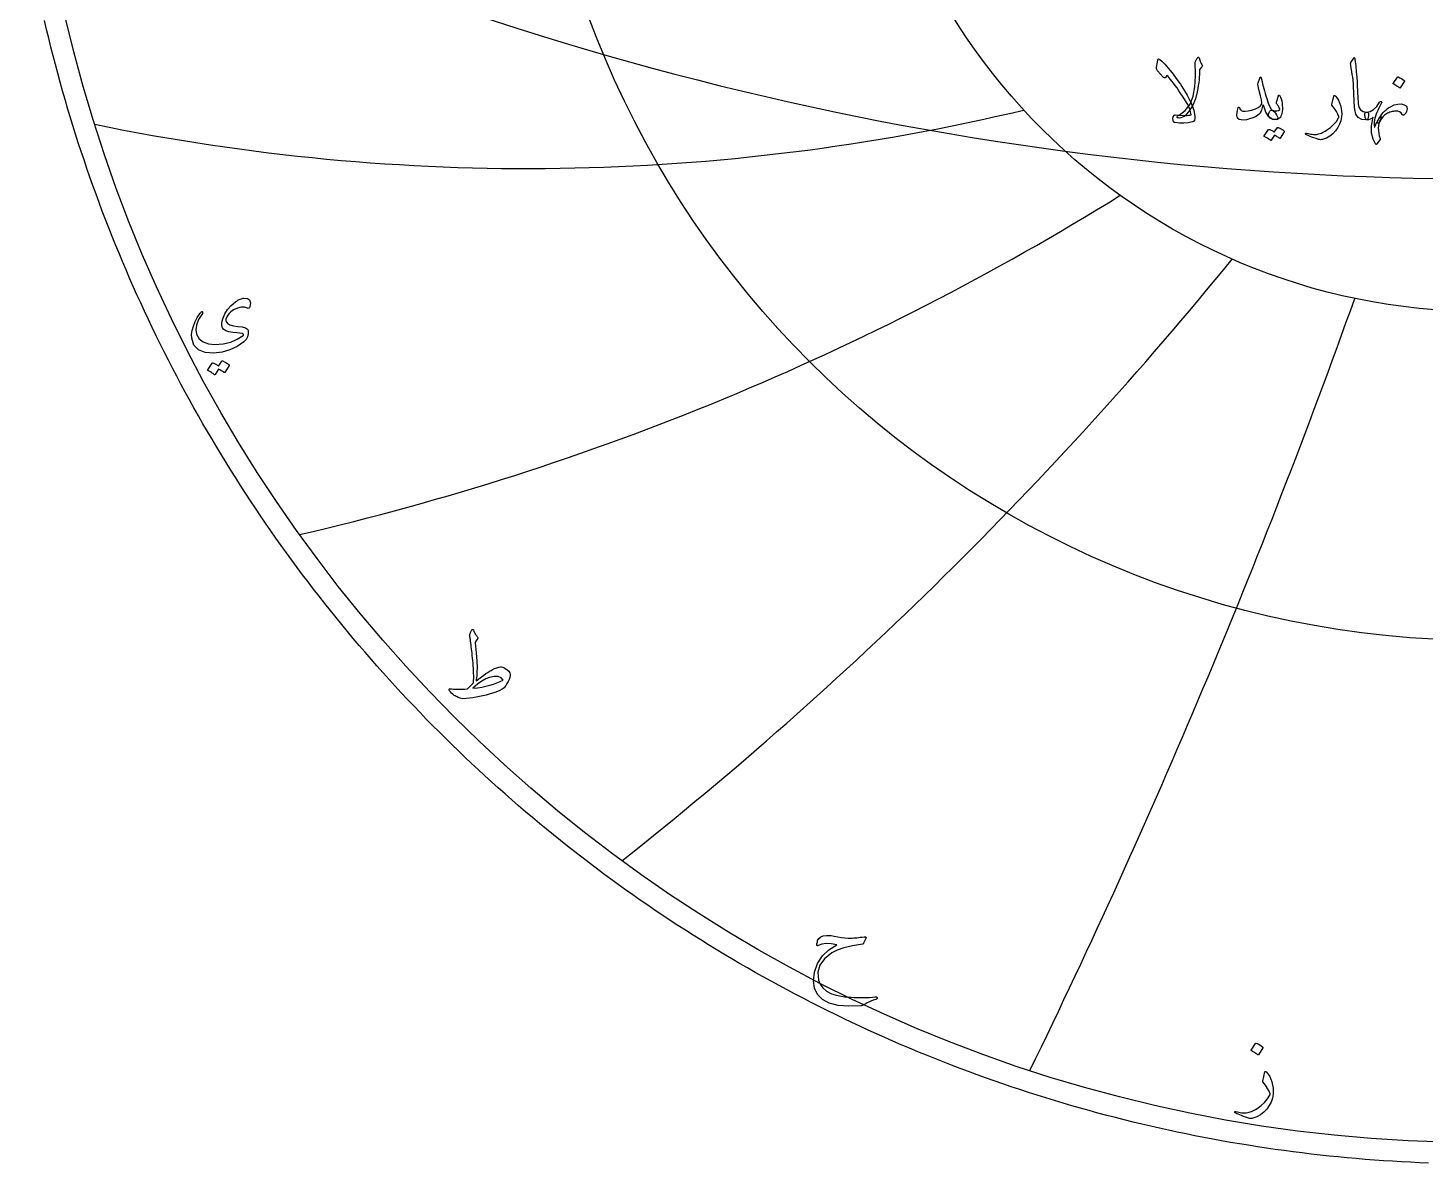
# Model space of a CAD drawing. Header units: millimetres. Extents: x -75 to 75, y -75 to 77.
# Drawn here: x -74.2 to -3, y -75.3 to -17.3 of the extents above; entities that cross this region are included whole.
import ezdxf

# ---------------------------------------------------------------- set-up
doc = ezdxf.new("R2010")
doc.units = ezdxf.units.MM
for name, color, linetype in [('CUT_OUTER', 1, 'Continuous'), ('ENGRAVE', 7, 'Continuous'), ('ENGRAVE_FINE', 8, 'Continuous'), ('TEXT', 5, 'Continuous')]:
    doc.layers.add(name, color=color, linetype=linetype)

msp = doc.modelspace()

# ---------------------------------------------------------------- linework, layer by layer
at = {"layer": 'CUT_OUTER'}
msp.add_lwpolyline([(-2.773, -75.2865), (-3.2349, -75.268), (-3.6966, -75.2468), (-4.1583, -75.2227), (-4.6198, -75.1957), (-5.0811, -75.166), (-5.5422, -75.1334), (-6.0031, -75.0979), (-6.4638, -75.0597), (-6.9242, -75.0186), (-7.3844, -74.9747), (-7.8443, -74.928), (-8.3039, -74.8785), (-8.7632, -74.8261), (-9.2221, -74.7709), (-9.6807, -74.7129), (-10.139, -74.6521), (-10.5968, -74.5885), (-11.0543, -74.5221), (-11.5114, -74.4529), (-11.968, -74.3808), (-12.4241, -74.306), (-12.8798, -74.2284), (-13.3351, -74.1479), (-13.7898, -74.0647), (-14.244, -73.9787), (-14.6976, -73.8899), (-15.1507, -73.7983), (-15.6033, -73.704), (-16.0552, -73.6069), (-16.5065, -73.507), (-16.9573, -73.4043), (-17.4073, -73.2989), (-17.8568, -73.1907), (-18.3055, -73.0797), (-18.7536, -72.966), (-19.2009, -72.8496), (-19.6476, -72.7304), (-20.0935, -72.6085), (-20.5386, -72.4838), (-20.983, -72.3564), (-21.4266, -72.2263), (-21.8693, -72.0935), (-22.3113, -71.9579), (-22.7524, -71.8197), (-23.1926, -71.6787), (-23.632, -71.5351), (-24.0705, -71.3887), (-24.5081, -71.2397), (-24.9447, -71.088), (-25.3804, -70.9336), (-25.8152, -70.7765), (-26.249, -70.6168), (-26.6818, -70.4544), (-27.1136, -70.2893), (-27.5444, -70.1217), (-27.9741, -69.9513), (-28.4028, -69.7784), (-28.8304, -69.6028), (-29.2569, -69.4246), (-29.6824, -69.2437), (-30.1067, -69.0603), (-30.5299, -68.8743), (-30.9519, -68.6857), (-31.3728, -68.4944), (-31.7924, -68.3007), (-32.2109, -68.1043), (-32.6282, -67.9054), (-33.0443, -67.7039), (-33.4591, -67.4999), (-33.8726, -67.2933), (-34.2849, -67.0842), (-34.6958, -66.8725), (-35.1055, -66.6584), (-35.5139, -66.4417), (-35.9209, -66.2226), (-36.3265, -66.0009), (-36.7308, -65.7768), (-37.1337, -65.5502), (-37.5352, -65.3211), (-37.9353, -65.0896), (-38.334, -64.8556), (-38.7312, -64.6191), (-39.127, -64.3803), (-39.5213, -64.139), (-39.9141, -63.8953), (-40.3054, -63.6492), (-40.6952, -63.4006), (-41.0834, -63.1498), (-41.4701, -62.8965), (-41.8553, -62.6408), (-42.2388, -62.3828), (-42.6208, -62.1225), (-43.0012, -61.8598), (-43.3799, -61.5948), (-43.7571, -61.3275), (-44.1325, -61.0578), (-44.5064, -60.7859), (-44.8785, -60.5116), (-45.2489, -60.2351), (-45.6177, -59.9564), (-45.9847, -59.6753), (-46.35, -59.392), (-46.7136, -59.1065), (-47.0754, -58.8188), (-47.4354, -58.5288), (-47.7936, -58.2367), (-48.15, -57.9423), (-48.5047, -57.6458), (-48.8575, -57.3471), (-49.2084, -57.0462), (-49.5575, -56.7432), (-49.9047, -56.4381), (-50.2501, -56.1308), (-50.5936, -55.8214), (-50.9351, -55.5099), (-51.2748, -55.1963), (-51.6125, -54.8807), (-51.9483, -54.563), (-52.2821, -54.2432), (-52.6139, -53.9214), (-52.9438, -53.5975), (-53.2717, -53.2717), (-53.5975, -52.9438), (-53.9214, -52.6139), (-54.2432, -52.2821), (-54.563, -51.9483), (-54.8807, -51.6125), (-55.1963, -51.2748), (-55.5099, -50.9351), (-55.8214, -50.5936), (-56.1308, -50.2501), (-56.4381, -49.9047), (-56.7432, -49.5575), (-57.0462, -49.2084), (-57.3471, -48.8575), (-57.6458, -48.5047), (-57.9423, -48.15), (-58.2367, -47.7936), (-58.5288, -47.4354), (-58.8188, -47.0754), (-59.1065, -46.7136), (-59.392, -46.35), (-59.6753, -45.9847), (-59.9564, -45.6177), (-60.2351, -45.2489), (-60.5116, -44.8785), (-60.7859, -44.5064), (-61.0578, -44.1325), (-61.3275, -43.7571), (-61.5948, -43.3799), (-61.8598, -43.0012), (-62.1225, -42.6208), (-62.3828, -42.2388), (-62.6408, -41.8553), (-62.8965, -41.4701), (-63.1498, -41.0834), (-63.4006, -40.6952), (-63.6492, -40.3054), (-63.8953, -39.9141), (-64.139, -39.5213), (-64.3803, -39.127), (-64.6191, -38.7312), (-64.8556, -38.334), (-65.0896, -37.9353), (-65.3211, -37.5352), (-65.5502, -37.1337), (-65.7768, -36.7308), (-66.0009, -36.3265), (-66.2226, -35.9209), (-66.4417, -35.5139), (-66.6584, -35.1055), (-66.8725, -34.6958), (-67.0842, -34.2849), (-67.2933, -33.8726), (-67.4999, -33.4591), (-67.7039, -33.0443), (-67.9054, -32.6282), (-68.1043, -32.2109), (-68.3007, -31.7924), (-68.4944, -31.3728), (-68.6857, -30.9519), (-68.8743, -30.5299), (-69.0603, -30.1067), (-69.2437, -29.6824), (-69.4246, -29.2569), (-69.6028, -28.8304), (-69.7784, -28.4028), (-69.9513, -27.9741), (-70.1217, -27.5444), (-70.2893, -27.1136), (-70.4544, -26.6818), (-70.6168, -26.249), (-70.7765, -25.8152), (-70.9336, -25.3804), (-71.088, -24.9447), (-71.2397, -24.5081), (-71.3887, -24.0705), (-71.5351, -23.632), (-71.6787, -23.1926), (-71.8197, -22.7524), (-71.9579, -22.3113), (-72.0935, -21.8693), (-72.2263, -21.4266), (-72.3564, -20.983), (-72.4838, -20.5386), (-72.6085, -20.0935), (-72.7304, -19.6476), (-72.8496, -19.2009), (-72.966, -18.7536), (-73.0797, -18.3055), (-73.1907, -17.8568), (-73.2989, -17.4073), (-73.4043, -16.9573)], dxfattribs=at)
at = {"layer": 'ENGRAVE'}
for radius in [74.25, 48.6033, 31.8152]:
    msp.add_circle((0, 0), radius, dxfattribs=at)
for centre, radius, start, end in [((-48.7691, 84.4705), 108.9769, 258.31601, 283.44394), ((-91.6371, 91.6371), 138.4088, 283.047533, 301.89348), ((-167.9265, 96.9524), 199.9034, 308.333769, 320.897734), ((-374.0327, 100.2218), 390.2655, 334.049008, 340.330991)]:
    msp.add_arc(centre, radius, start, end, dxfattribs=at)
at = {"layer": 'ENGRAVE_FINE'}
msp.add_arc((0, 136.7015), 161.7338, 242.809626, 297.190374, dxfattribs=at)
at = {"layer": 'TEXT'}
for points in [[(-15.7049, -21.7671), (-15.5539, -21.7804), (-15.4173, -21.7896), (-15.2949, -21.7947), (-15.1867, -21.7957), (-15.0926, -21.7928), (-15.0122, -21.7863), (-14.9455, -21.7763), (-14.8925, -21.7627), (-14.9477, -21.5262), (-15.0693, -21.2424), (-15.2573, -20.9114), (-15.5117, -20.5332), (-15.6116, -20.3942), (-15.7049, -20.267), (-15.7916, -20.1516), (-15.8717, -20.048), (-15.9453, -19.9565), (-16.0123, -19.8773), (-16.0726, -19.8105), (-16.1264, -19.756), (-16.1923, -19.8701), (-16.2203, -19.8839), (-16.2472, -19.8855), (-16.273, -19.8751), (-16.2977, -19.8526), (-16.6007, -19.5276), (-16.6287, -19.4889), (-16.6468, -19.4475), (-16.655, -19.4033), (-16.6534, -19.3564), (-16.5919, -18.9744), (-16.5861, -18.9475), (-16.5776, -18.9282), (-16.5664, -18.9167), (-16.5524, -18.9129), (-16.487, -18.9411), (-16.3833, -19.0303), (-16.2411, -19.1805), (-16.0606, -19.3915), (-15.9613, -19.5116), (-15.8657, -19.6303), (-15.7736, -19.7476), (-15.6851, -19.8636), (-15.6002, -19.9781), (-15.5188, -20.0913), (-15.441, -20.2032), (-15.3668, -20.3137), (-15.0915, -20.7651), (-14.8892, -21.171), (-14.76, -21.5314), (-14.7037, -21.8462), (-14.7067, -21.9562), (-14.7289, -22.0405), (-14.7704, -22.0989), (-14.831, -22.1316), (-15.0402, -22.1727), (-15.2592, -22.1909), (-15.4881, -22.1859), (-15.7268, -22.1579), (-15.7488, -22.1544), (-15.7663, -22.148), (-15.7795, -22.139), (-15.7883, -22.1272), (-15.8166, -22.0363), (-15.8223, -21.9526), (-15.8056, -21.8761), (-15.7663, -21.8066), (-15.7493, -21.7861), (-15.7334, -21.7726), (-15.7186, -21.7663), (-15.7049, -21.7671)], [(-15.1867, -21.7935), (-15.2556, -21.8514), (-15.3305, -21.8934), (-15.4115, -21.9194), (-15.4985, -21.9296), (-15.5484, -21.9268), (-15.5841, -21.9186), (-15.6055, -21.9049), (-15.6127, -21.8857), (-15.6061, -21.861), (-15.5863, -21.8352), (-15.5534, -21.8083), (-15.5073, -21.7803), (-15.19, -21.5418), (-14.9496, -21.2215), (-14.786, -20.8195), (-14.6993, -20.3356), (-14.6787, -20.0658), (-14.6697, -19.7966), (-14.6721, -19.5279), (-14.6861, -19.2598), (-14.6902, -19.1821), (-14.6894, -19.1204), (-14.6837, -19.0745), (-14.673, -19.0446), (-14.6502, -19.0051), (-14.6301, -18.97), (-14.6129, -18.9392), (-14.5983, -18.9129), (-14.5862, -18.8909), (-14.5764, -18.8734), (-14.5687, -18.8602), (-14.5632, -18.8514), (-14.5522, -18.8402), (-14.5412, -18.8327), (-14.5302, -18.8292), (-14.5193, -18.8294), (-14.5055, -18.8347), (-14.4951, -18.8415), (-14.488, -18.85), (-14.4841, -18.8602), (-14.4512, -18.9763), (-14.4183, -19.0699), (-14.3853, -19.1409), (-14.3524, -19.1895), (-14.3274, -19.2241), (-14.3184, -19.2576), (-14.3252, -19.29), (-14.348, -19.3213), (-14.471, -19.4486), (-14.4689, -19.5739), (-14.4715, -19.7038), (-14.4788, -19.8384), (-14.4907, -19.9777), (-14.5071, -20.122), (-14.5275, -20.2714), (-14.5521, -20.426), (-14.5807, -20.5859), (-14.673, -20.9462), (-14.8047, -21.2676), (-14.9759, -21.55), (-15.1867, -21.7935)], [(-6.5977, -18.869), (-6.5892, -18.8558), (-6.5812, -18.847), (-6.5738, -18.8426), (-6.5669, -18.8426), (-6.5565, -18.8484), (-6.5472, -18.8657), (-6.5389, -18.8945), (-6.5318, -18.9348), (-6.4956, -19.2628), (-6.4659, -19.5661), (-6.4429, -19.8446), (-6.4264, -20.0985), (-6.4159, -20.3156), (-6.4061, -20.5102), (-6.3972, -20.6822), (-6.3891, -20.8318), (-6.3821, -20.9589), (-6.3765, -21.0634), (-6.3722, -21.1455), (-6.3693, -21.205), (-6.3304, -21.3834), (-6.2442, -21.5146), (-6.1108, -21.5986), (-5.9302, -21.6354), (-5.88, -21.6486), (-5.8479, -21.6793), (-5.8339, -21.7276), (-5.838, -21.7935), (-5.8586, -21.8972), (-5.8808, -21.9713), (-5.9047, -22.0158), (-5.9302, -22.0306), (-6.1844, -21.9971), (-6.3715, -21.8967), (-6.4917, -21.7292), (-6.545, -21.4949), (-6.5533, -21.3828), (-6.5609, -21.2704), (-6.5676, -21.1577), (-6.5735, -21.0448), (-6.5789, -20.9316), (-6.5839, -20.8181), (-6.5888, -20.7043), (-6.5933, -20.5903), (-6.6015, -20.3728), (-6.613, -20.177), (-6.6279, -20.0028), (-6.646, -19.8504), (-6.6674, -19.704), (-6.6921, -19.5479), (-6.7201, -19.3823), (-6.7514, -19.2071), (-6.7555, -19.1755), (-6.7547, -19.1467), (-6.7489, -19.1206), (-6.7382, -19.0973)], [(-11.3006, -19.9492), (-11.2753, -20.0643), (-11.2479, -20.1814), (-11.2182, -20.3003), (-11.1864, -20.4212), (-11.1524, -20.5446), (-11.1161, -20.671), (-11.0777, -20.8004), (-11.0371, -20.9328), (-10.955, -21.171), (-10.8801, -21.35), (-10.8123, -21.4696), (-10.7517, -21.53), (-10.6987, -21.5659), (-10.6452, -21.6167), (-10.5911, -21.6823), (-10.5365, -21.7627), (-10.4849, -21.8623), (-10.4706, -21.9373), (-10.4937, -21.9875), (-10.5541, -22.013), (-10.7492, -21.9933), (-10.9218, -21.8637), (-11.072, -21.6244), (-11.1996, -21.2753), (-11.2023, -21.2695), (-11.2062, -21.2654), (-11.2111, -21.263), (-11.2171, -21.2621), (-11.2215, -21.263), (-11.2259, -21.2654), (-11.2303, -21.2695), (-11.2347, -21.2753), (-11.2471, -21.3318), (-11.2621, -21.3917), (-11.28, -21.4548), (-11.3006, -21.5212), (-11.3231, -21.5841), (-11.3467, -21.6365), (-11.3714, -21.6785), (-11.3972, -21.71), (-11.4899, -21.791), (-11.6058, -21.8626), (-11.7446, -21.9249), (-11.9065, -21.9779), (-12.0712, -22.0171), (-12.2139, -22.0339), (-12.3347, -22.0281), (-12.4335, -21.9998), (-12.518, -21.929), (-12.5564, -21.8044), (-12.5487, -21.626), (-12.495, -21.3939), (-12.4897, -21.3862), (-12.4829, -21.3807), (-12.4744, -21.3774), (-12.4642, -21.3763), (-12.4521, -21.3777), (-12.4423, -21.3818), (-12.4346, -21.3887), (-12.4291, -21.3983), (-12.4082, -21.4468), (-12.3852, -21.4872), (-12.3599, -21.5193), (-12.3325, -21.5432), (-12.2469, -21.575), (-12.1305, -21.5827), (-11.9834, -21.5662), (-11.8056, -21.5256), (-11.6159, -21.4647), (-11.4685, -21.3961), (-11.3634, -21.3198), (-11.3006, -21.2358), (-11.2901, -21.1507), (-11.3072, -21.0053), (-11.3516, -20.7994), (-11.4235, -20.5332), (-11.4581, -20.393), (-11.4784, -20.2796), (-11.4844, -20.1932), (-11.4762, -20.1336), (-11.3928, -19.8965), (-11.3837, -19.8715), (-11.3741, -19.8537), (-11.364, -19.843), (-11.3533, -19.8394), (-11.3401, -19.8463), (-11.3269, -19.8669), (-11.3137, -19.9012), (-11.3006, -19.9492)], [(-4.3626, -19.8438), (-4.3571, -19.8383), (-4.3494, -19.835), (-4.3395, -19.8339), (-4.3275, -19.835), (-4.2421, -19.8696), (-4.1617, -19.9119), (-4.0862, -19.9618), (-4.0157, -20.0194), (-4.0088, -20.0282), (-4.0058, -20.037), (-4.0066, -20.0458), (-4.0113, -20.0546), (-4.2177, -20.3883), (-4.2254, -20.3963), (-4.2352, -20.3982), (-4.2473, -20.3941), (-4.2616, -20.3839), (-4.2739, -20.3751), (-4.2934, -20.362), (-4.32, -20.3444), (-4.3538, -20.3224), (-4.3952, -20.2961), (-4.4449, -20.2653), (-4.5028, -20.2302), (-4.569, -20.1907), (-4.5778, -20.1841), (-4.5821, -20.1775), (-4.5821, -20.1709), (-4.5778, -20.1644)], [(-10.4136, -21.3675), (-10.4394, -21.3244), (-10.4641, -21.2874), (-10.4877, -21.2564), (-10.5102, -21.2314), (-10.5264, -21.21), (-10.5354, -21.1853), (-10.5373, -21.1573), (-10.5321, -21.126), (-10.4399, -20.7923), (-10.427, -20.7632), (-10.4103, -20.755), (-10.3897, -20.7676), (-10.3653, -20.8011), (-10.3285, -20.8721), (-10.2972, -20.958), (-10.2714, -21.0588), (-10.2511, -21.1743), (-10.2393, -21.2852), (-10.2346, -21.3939), (-10.2371, -21.5004), (-10.2467, -21.6046), (-10.2623, -21.6955), (-10.2829, -21.7748), (-10.3084, -21.8426), (-10.3389, -21.8988), (-10.3765, -21.9406), (-10.4278, -21.9735), (-10.4929, -21.9976), (-10.5716, -22.013), (-10.6523, -22.016), (-10.7275, -22.0031), (-10.7972, -21.9743), (-10.8615, -21.9296), (-10.9111, -21.8728), (-10.9372, -21.8077), (-10.9397, -21.7345), (-10.9185, -21.6529), (-10.8848, -21.5863), (-10.845, -21.5443), (-10.7992, -21.527), (-10.7473, -21.5344), (-10.6276, -21.5632), (-10.5233, -21.5662), (-10.4344, -21.5434), (-10.3609, -21.4949), (-10.3592, -21.482), (-10.3675, -21.4564), (-10.3856, -21.4183), (-10.4136, -21.3675)], [(-7.6076, -20.8055), (-7.6052, -20.7975), (-7.6021, -20.7912), (-7.5986, -20.7865), (-7.5945, -20.7835), (-7.5821, -20.7824), (-7.567, -20.7879), (-7.5492, -20.8), (-7.5286, -20.8186), (-7.4485, -20.9139), (-7.3793, -21.0239), (-7.3211, -21.1488), (-7.2739, -21.2885), (-7.2371, -21.4389), (-7.2146, -21.5871), (-7.2064, -21.7331), (-7.2124, -21.8769), (-7.2514, -22.0663), (-7.3156, -22.2479), (-7.4051, -22.4219), (-7.5198, -22.5883), (-7.657, -22.7389), (-7.814, -22.8616), (-7.9908, -22.9563), (-8.1873, -23.023), (-8.24, -23.0342), (-8.2926, -23.0372), (-8.3453, -23.032), (-8.398, -23.0186), (-8.5195, -22.9762), (-8.6291, -22.9368), (-8.727, -22.9004), (-8.813, -22.8671), (-8.887, -22.8368), (-8.9486, -22.8095), (-8.9978, -22.7852), (-9.0347, -22.7639), (-9.0424, -22.7573), (-9.0479, -22.7507), (-9.0512, -22.7441), (-9.0523, -22.7376), (-9.0515, -22.729), (-9.049, -22.7211), (-9.0449, -22.7137), (-9.0391, -22.7068), (-9.0317, -22.7016), (-9.0227, -22.6991), (-9.012, -22.6994), (-8.9996, -22.7024), (-8.9244, -22.7226), (-8.8525, -22.7392), (-8.7839, -22.7522), (-8.7186, -22.7617), (-8.656, -22.7676), (-8.5956, -22.7699), (-8.5375, -22.7687), (-8.4815, -22.7639), (-8.4256, -22.755), (-8.3678, -22.7414), (-8.3082, -22.7231), (-8.2465, -22.7002), (-8.183, -22.6724), (-8.1176, -22.6393), (-8.0502, -22.601), (-7.9809, -22.5575), (-7.7863, -22.4175), (-7.6197, -22.2655), (-7.4811, -22.1014), (-7.3705, -21.9252), (-7.3634, -21.9109), (-7.3595, -21.8945), (-7.359, -21.8758), (-7.3617, -21.8549), (-7.4078, -21.7317), (-7.4803, -21.5948), (-7.5791, -21.4441), (-7.7042, -21.2797), (-7.7097, -21.2693), (-7.713, -21.2599), (-7.7141, -21.2517), (-7.713, -21.2446)], [(-5.2276, -21.9955), (-5.2759, -22.0992), (-5.3111, -22.2084), (-5.333, -22.3231), (-5.3418, -22.4433), (-5.338, -22.5685), (-5.322, -22.698), (-5.2941, -22.832), (-5.254, -22.9703), (-5.249, -22.9887), (-5.2474, -23.0043), (-5.249, -23.0172), (-5.254, -23.0274), (-5.4121, -23.2513), (-5.4266, -23.2675), (-5.4395, -23.2766), (-5.4508, -23.2785), (-5.4604, -23.2733), (-5.6108, -23.0156), (-5.6843, -22.6991), (-5.681, -22.324), (-5.6009, -21.8901), (-5.6775, -21.9515), (-5.7579, -21.9955), (-5.8421, -22.0218), (-5.9302, -22.0306), (-5.9492, -22.0248), (-5.9664, -22.0075), (-5.9821, -21.9787), (-5.9961, -21.9384), (-6.004, -21.9141), (-6.0104, -21.8895), (-6.015, -21.8647), (-6.018, -21.8396), (-6.0202, -21.8145), (-6.0224, -21.7896), (-6.0246, -21.7651), (-6.0268, -21.7408), (-6.0241, -21.6963), (-6.0071, -21.6639), (-5.9758, -21.6436), (-5.9302, -21.6354), (-5.751, -21.5953), (-5.5822, -21.4971), (-5.4239, -21.3406), (-5.2759, -21.126), (-5.2559, -21.0988), (-5.2353, -21.0832), (-5.2142, -21.0791), (-5.1925, -21.0865), (-5.1766, -21.1005), (-5.1684, -21.1161), (-5.1678, -21.1334), (-5.1749, -21.1524), (-5.2138, -21.221), (-5.2512, -21.2907), (-5.2873, -21.3615), (-5.322, -21.4334), (-5.3554, -21.5064), (-5.3874, -21.5805), (-5.418, -21.6557), (-5.4472, -21.732), (-5.512, -21.9397), (-5.5482, -22.1195), (-5.5559, -22.2713), (-5.535, -22.395), (-5.5331, -22.3989), (-5.5317, -22.4016), (-5.5309, -22.4033), (-5.5306, -22.4038), (-5.5304, -22.4033), (-5.5295, -22.4016), (-5.5282, -22.3989), (-5.5262, -22.395), (-5.4995, -22.3321), (-5.4719, -22.2704), (-5.4435, -22.2102), (-5.4143, -22.1513), (-5.3839, -22.0936), (-5.3522, -22.0366), (-5.3192, -21.9805), (-5.2847, -21.9252), (-5.2597, -21.8868), (-5.2375, -21.8637), (-5.218, -21.856), (-5.2013, -21.8637), (-5.1931, -21.8802), (-5.1947, -21.9076), (-5.2062, -21.9461), (-5.2276, -21.9955)], [(-4.1211, -21.7583), (-4.1779, -21.6694), (-4.2517, -21.609), (-4.3426, -21.5772), (-4.4504, -21.5739), (-4.5116, -21.5817), (-4.5723, -21.592), (-4.6324, -21.6048), (-4.6919, -21.62), (-4.7509, -21.6383), (-4.8094, -21.6601), (-4.8673, -21.6855), (-4.9247, -21.7144), (-5.0229, -21.7803), (-5.1157, -21.8725), (-5.2029, -21.9911), (-5.2847, -22.136), (-5.3081, -22.1686), (-5.3297, -22.1876), (-5.3498, -22.1928), (-5.3682, -22.1843), (-5.3835, -22.1673), (-5.3901, -22.1469), (-5.3879, -22.1233), (-5.3769, -22.0964), (-5.3602, -22.061), (-5.3451, -22.0295), (-5.3317, -22.0018), (-5.3199, -21.9779), (-5.3094, -21.9576), (-5.3001, -21.9406), (-5.2919, -21.9268), (-5.2847, -21.9164), (-5.2202, -21.8193), (-5.1541, -21.7298), (-5.0863, -21.648), (-5.0169, -21.5739), (-4.9458, -21.5072), (-4.8731, -21.4477), (-4.7987, -21.3952), (-4.7227, -21.35), (-4.5275, -21.2613), (-4.3461, -21.2149), (-4.1784, -21.2108), (-4.0245, -21.249), (-3.9589, -21.2822), (-3.9114, -21.3247), (-3.882, -21.3766), (-3.8708, -21.4378), (-3.8774, -21.5212), (-3.9015, -21.6003), (-3.9432, -21.6749), (-4.0025, -21.7452), (-4.0412, -21.7756), (-4.0739, -21.788), (-4.1005, -21.7822), (-4.1211, -21.7583)], [(-10.4926, -22.4214), (-10.4871, -22.4159), (-10.4794, -22.4126), (-10.4695, -22.4115), (-10.4575, -22.4126), (-10.4142, -22.4288), (-10.3724, -22.4466), (-10.3319, -22.4661), (-10.2928, -22.4873), (-10.2548, -22.5103), (-10.2176, -22.5356), (-10.1812, -22.563), (-10.1457, -22.5926), (-10.1388, -22.6017), (-10.1358, -22.6113), (-10.1366, -22.6215), (-10.1413, -22.6322), (-10.3521, -22.9659), (-10.3579, -22.9703), (-10.3664, -22.9703), (-10.3776, -22.9659), (-10.3916, -22.9571), (-10.4012, -22.949), (-10.4169, -22.9379), (-10.4385, -22.9238), (-10.4663, -22.9066), (-10.5003, -22.8862), (-10.5409, -22.8622), (-10.5881, -22.8346), (-10.6419, -22.8034), (-10.8088, -23.0625), (-10.8164, -23.0705), (-10.8263, -23.0724), (-10.8384, -23.0683), (-10.8527, -23.0581), (-10.865, -23.0493), (-10.8845, -23.0362), (-10.9111, -23.0186), (-10.9449, -22.9966), (-10.9863, -22.9703), (-11.036, -22.9395), (-11.0939, -22.9044), (-11.1601, -22.8649), (-11.1669, -22.8583), (-11.1699, -22.8517), (-11.1691, -22.8451), (-11.1644, -22.8385), (-10.9493, -22.518), (-10.9438, -22.5125), (-10.9361, -22.5092), (-10.9262, -22.5081), (-10.9142, -22.5092), (-10.8774, -22.5212), (-10.8417, -22.535), (-10.8071, -22.5508), (-10.7736, -22.5685), (-10.7413, -22.5878), (-10.71, -22.6086), (-10.6798, -22.6307), (-10.6507, -22.6541)], [(-63.0474, -31.6406), (-63.199, -31.5899), (-63.3682, -31.5879), (-63.555, -31.6344), (-63.7593, -31.7296), (-63.889, -31.8203), (-63.997, -31.9286), (-64.0834, -32.0545), (-64.1481, -32.198), (-64.1545, -32.2266), (-64.1551, -32.2565), (-64.1499, -32.2875), (-64.1387, -32.3197), (-64.0644, -32.4199), (-63.9397, -32.4954), (-63.7646, -32.5463), (-63.5392, -32.5727), (-63.3167, -32.5964), (-63.1551, -32.6394), (-63.0544, -32.7018), (-63.0146, -32.7834), (-63.0102, -32.9544), (-63.0439, -33.1066), (-63.1156, -33.2401), (-63.2254, -33.3549), (-63.574, -33.5929), (-63.9455, -33.7682), (-64.3398, -33.8809), (-64.757, -33.931), (-65.2125, -33.8994), (-65.5533, -33.7624), (-65.7793, -33.52), (-65.8905, -33.1722), (-65.8969, -32.9813), (-65.8694, -32.7741), (-65.8079, -32.5504), (-65.7125, -32.3104), (-65.6793, -32.2436), (-65.6452, -32.1792), (-65.6102, -32.1172), (-65.5743, -32.0574), (-65.5373, -31.9998), (-65.4988, -31.9439), (-65.4589, -31.8897), (-65.4174, -31.8373), (-65.3952, -31.8156), (-65.3753, -31.8069), (-65.3577, -31.811), (-65.3425, -31.8279), (-65.334, -31.849), (-65.3319, -31.8701), (-65.3363, -31.8912), (-65.3472, -31.9122), (-65.5398, -32.2225), (-65.654, -32.5024), (-65.6897, -32.7518), (-65.6469, -32.9708), (-65.5093, -33.2015), (-65.3074, -33.3642), (-65.041, -33.4591), (-64.7102, -33.486), (-64.2863, -33.4524), (-63.9045, -33.3654), (-63.565, -33.2252), (-63.2675, -33.0317), (-63.2497, -33.0153), (-63.2429, -32.9989), (-63.2473, -32.9825), (-63.2628, -32.9661), (-63.3258, -32.9357), (-63.435, -32.9099), (-63.5904, -32.8888), (-63.7921, -32.8724), (-63.9973, -32.8473), (-64.154, -32.7998), (-64.262, -32.7302), (-64.3214, -32.6382), (-64.3489, -32.5302), (-64.3565, -32.4169), (-64.3442, -32.2984), (-64.312, -32.1745), (-64.2075, -31.9313), (-64.0626, -31.7073), (-63.8773, -31.5027), (-63.6516, -31.3174), (-63.5916, -31.2735), (-63.5333, -31.2354), (-63.4768, -31.2032), (-63.4221, -31.1769), (-63.3694, -31.1561), (-63.3191, -31.1406), (-63.271, -31.1303), (-63.2254, -31.1254), (-63.0468, -31.142), (-62.9373, -31.2202), (-62.8969, -31.3598), (-62.9256, -31.561), (-62.9473, -31.6151), (-62.9748, -31.6464), (-63.0082, -31.6549), (-63.0474, -31.6406)], [(-64.3589, -34.3432), (-64.353, -34.3373), (-64.3448, -34.3338), (-64.3343, -34.3326), (-64.3214, -34.3338), (-64.2753, -34.3511), (-64.2307, -34.3701), (-64.1875, -34.3909), (-64.1458, -34.4134), (-64.1052, -34.438), (-64.0655, -34.465), (-64.0268, -34.4942), (-63.9888, -34.5258), (-63.9815, -34.5355), (-63.9783, -34.5457), (-63.9792, -34.5566), (-63.9842, -34.568), (-64.209, -34.924), (-64.2151, -34.9287), (-64.2242, -34.9287), (-64.2362, -34.924), (-64.2511, -34.9146), (-64.2614, -34.906), (-64.2781, -34.8941), (-64.3012, -34.879), (-64.3308, -34.8607), (-64.3671, -34.8389), (-64.4104, -34.8133), (-64.4607, -34.7839), (-64.5181, -34.7507), (-64.6961, -35.027), (-64.7043, -35.0355), (-64.7148, -35.0376), (-64.7277, -35.0332), (-64.743, -35.0223), (-64.7561, -35.013), (-64.7769, -34.9989), (-64.8053, -34.9802), (-64.8413, -34.9568), (-64.8855, -34.9287), (-64.9385, -34.8959), (-65.0003, -34.8584), (-65.0708, -34.8162), (-65.0781, -34.8092), (-65.0814, -34.8022), (-65.0805, -34.7952), (-65.0755, -34.7881), (-64.846, -34.4462), (-64.8401, -34.4404), (-64.8319, -34.4368), (-64.8214, -34.4357), (-64.8085, -34.4368), (-64.7693, -34.4496), (-64.7312, -34.4644), (-64.6944, -34.4812), (-64.6586, -34.5001), (-64.6241, -34.5207), (-64.5907, -34.5428), (-64.5585, -34.5664), (-64.5275, -34.5914)], [(-51.7008, -48.2971), (-51.6785, -48.2462), (-51.6586, -48.2011), (-51.6411, -48.1619), (-51.6258, -48.1285), (-51.6133, -48.1013), (-51.6036, -48.0805), (-51.5969, -48.0662), (-51.5931, -48.0583), (-51.5852, -48.048), (-51.5755, -48.0407), (-51.5641, -48.0363), (-51.5509, -48.0348), (-51.5401, -48.0366), (-51.531, -48.0419), (-51.5237, -48.0507), (-51.5181, -48.063), (-51.4935, -48.1227), (-51.4713, -48.1754), (-51.4514, -48.221), (-51.4338, -48.2597), (-51.4237, -48.2767), (-51.4121, -48.2948), (-51.3991, -48.3141), (-51.3846, -48.3346), (-51.3684, -48.3563), (-51.3501, -48.3791), (-51.3297, -48.4031), (-51.3073, -48.4283), (-51.2933, -48.4538), (-51.2886, -48.4786), (-51.2933, -48.5029), (-51.3073, -48.5267), (-51.3963, -48.6438), (-51.4083, -48.6628), (-51.4162, -48.6824), (-51.42, -48.7026), (-51.4198, -48.7234), (-51.3741, -49.2389), (-51.3448, -49.6566), (-51.3319, -49.9766), (-51.3354, -50.1988), (-51.3403, -50.2818), (-51.3454, -50.3575), (-51.3508, -50.4258), (-51.3565, -50.4869), (-51.3625, -50.5409), (-51.3688, -50.5881), (-51.3754, -50.6287), (-51.3823, -50.6625), (-51.2422, -50.5554), (-51.1124, -50.4588), (-50.9928, -50.3727), (-50.8835, -50.2972), (-50.7847, -50.2319), (-50.6967, -50.1765), (-50.6195, -50.1312), (-50.5532, -50.0958), (-50.4353, -50.0431), (-50.3249, -50.0021), (-50.2221, -49.9728), (-50.127, -49.9552), (-50.0767, -49.9538), (-50.024, -49.9634), (-49.9689, -49.9842), (-49.9115, -50.0161), (-49.798, -50.0966), (-49.7148, -50.1742), (-49.6621, -50.2489), (-49.6399, -50.3206), (-49.6413, -50.4005), (-49.6598, -50.4904), (-49.6952, -50.5902), (-49.7476, -50.7), (-49.8062, -50.808), (-49.86, -50.8979), (-49.9092, -50.9696), (-49.9537, -51.0232), (-50.045, -51.0908), (-50.2019, -51.1672), (-50.4244, -51.2524), (-50.7125, -51.3463), (-50.8731, -51.3929), (-51.0363, -51.4342), (-51.2021, -51.4702), (-51.3706, -51.5009), (-51.5411, -51.5267), (-51.7131, -51.5478), (-51.8865, -51.5641), (-52.0614, -51.5759), (-52.1254, -51.563), (-52.1862, -51.5478), (-52.2437, -51.5302), (-52.298, -51.5103), (-52.3496, -51.488), (-52.3993, -51.4634), (-52.4468, -51.4365), (-52.4924, -51.4072), (-52.5723, -51.3487), (-52.6387, -51.2901), (-52.6917, -51.2316), (-52.7312, -51.173), (-52.7529, -51.1244), (-52.757, -51.0911), (-52.7435, -51.0729), (-52.7125, -51.07), (-52.6248, -51.0804), (-52.5304, -51.0881), (-52.4293, -51.0933), (-52.3214, -51.0958), (-52.2068, -51.0956), (-52.0854, -51.0928), (-51.9574, -51.0874), (-51.8226, -51.0794), (-51.5134, -50.7749), (-51.5077, -50.6525), (-51.5046, -50.529), (-51.5042, -50.4043), (-51.5064, -50.2784), (-51.5109, -50.1511), (-51.5175, -50.022), (-51.5262, -49.8911), (-51.5369, -49.7585), (-51.5489, -49.6272), (-51.5614, -49.5003), (-51.5746, -49.3778), (-51.5884, -49.2597), (-51.6021, -49.1457), (-51.6153, -49.0354), (-51.6279, -48.929), (-51.6399, -48.8264), (-51.6512, -48.7314), (-51.6616, -48.6478), (-51.6711, -48.5757), (-51.6797, -48.5149), (-51.6875, -48.4653), (-51.6943, -48.4265), (-51.7003, -48.3986), (-51.7055, -48.3815), (-51.7087, -48.3621), (-51.709, -48.3416), (-51.7063, -48.32), (-51.7008, -48.2971)], [(-50.6984, -50.4892), (-50.8796, -50.5644), (-51.0813, -50.6824), (-51.3035, -50.8431), (-51.5462, -51.0466), (-51.311, -51.0174), (-51.0878, -50.9816), (-50.8766, -50.939), (-50.6774, -50.8897), (-50.4904, -50.8342), (-50.3161, -50.7732), (-50.1544, -50.7066), (-50.0052, -50.6344), (-50.1065, -50.5094), (-50.2558, -50.4435), (-50.4531, -50.4368), (-50.6984, -50.4892)], [(-31.4914, -63.8136), (-31.6038, -64.0666), (-31.614, -64.0832), (-31.6261, -64.0958), (-31.6398, -64.1043), (-31.6553, -64.1087), (-32.1749, -64.1907), (-32.6097, -64.2914), (-32.9595, -64.4108), (-33.2244, -64.549), (-33.5959, -64.852), (-33.8345, -65.1848), (-33.9402, -65.5475), (-33.913, -65.9401), (-33.8304, -66.1526), (-33.6905, -66.3406), (-33.4932, -66.5039), (-33.2385, -66.6427), (-33.0596, -66.7048), (-32.8368, -66.7551), (-32.5701, -66.7937), (-32.2595, -66.8207), (-32.0944, -66.8286), (-31.9317, -66.8336), (-31.7713, -66.8356), (-31.6132, -66.8347), (-31.458, -66.8312), (-31.3064, -66.8254), (-31.1582, -66.8172), (-31.0136, -66.8066), (-30.9797, -66.8043), (-30.9527, -66.8066), (-30.9328, -66.8137), (-30.92, -66.8254), (-30.9129, -66.8397), (-30.9106, -66.8546), (-30.9129, -66.8701), (-30.92, -66.8863), (-30.9251, -66.8949), (-30.9311, -66.9021), (-30.938, -66.9078), (-30.9457, -66.912), (-30.9541, -66.9157), (-30.9627, -66.9196), (-30.9716, -66.9239), (-30.9808, -66.9284), (-31.1158, -66.9714), (-31.2349, -67.0162), (-31.3383, -67.0628), (-31.4258, -67.1111), (-31.4819, -67.1459), (-31.533, -67.1755), (-31.5791, -67.1998), (-31.6202, -67.2188), (-31.6558, -67.2334), (-31.6852, -67.2446), (-31.7085, -67.2522), (-31.7256, -67.2563), (-32.3661, -67.28), (-32.9106, -67.234), (-33.3591, -67.1184), (-33.7115, -66.9331), (-33.9662, -66.679), (-34.1167, -66.3617), (-34.163, -65.9811), (-34.105, -65.5373), (-33.9516, -65.0903), (-33.7115, -64.7094), (-33.3848, -64.3947), (-32.9715, -64.1462), (-33.2642, -64.0903), (-33.5195, -64.0771), (-33.7373, -64.1067), (-33.9176, -64.179), (-33.9334, -64.1848), (-33.9481, -64.1883), (-33.9615, -64.1895), (-33.9738, -64.1883), (-33.9841, -64.1845), (-33.9914, -64.1778), (-33.9958, -64.1681), (-33.9973, -64.1556), (-33.9908, -64.0973), (-33.9809, -64.0396), (-33.9674, -63.9825), (-33.9504, -63.926), (-33.8907, -63.8163), (-33.7959, -63.7352), (-33.6659, -63.6828), (-33.5008, -63.6591), (-33.3963, -63.6599), (-33.2654, -63.6719), (-33.1082, -63.6951), (-32.9247, -63.7293), (-32.7353, -63.7636), (-32.5605, -63.7867), (-32.4004, -63.7987), (-32.2549, -63.7996), (-32.1849, -63.7965), (-32.1108, -63.792), (-32.0327, -63.786), (-31.9504, -63.7785), (-31.8641, -63.7693), (-31.7736, -63.758), (-31.679, -63.7447), (-31.5804, -63.7293), (-31.5239, -63.7276), (-31.4902, -63.741), (-31.4794, -63.7697), (-31.4914, -63.8136)], [(-11.6053, -69.1736), (-11.5995, -69.1678), (-11.5913, -69.1642), (-11.5807, -69.1631), (-11.5679, -69.1642), (-11.4768, -69.2011), (-11.391, -69.2462), (-11.3105, -69.2995), (-11.2353, -69.361), (-11.228, -69.3703), (-11.2248, -69.3797), (-11.2257, -69.3891), (-11.2306, -69.3984), (-11.4508, -69.7544), (-11.459, -69.7629), (-11.4695, -69.765), (-11.4824, -69.7606), (-11.4976, -69.7497), (-11.5108, -69.7404), (-11.5316, -69.7263), (-11.56, -69.7076), (-11.596, -69.6842), (-11.6402, -69.6561), (-11.6932, -69.6233), (-11.7549, -69.5858), (-11.8255, -69.5436), (-11.8348, -69.5366), (-11.8395, -69.5296), (-11.8395, -69.5226), (-11.8348, -69.5155)], [(-11.1276, -70.6303), (-11.1249, -70.6218), (-11.1217, -70.6151), (-11.1179, -70.6101), (-11.1135, -70.6069), (-11.1004, -70.6057), (-11.0843, -70.6116), (-11.0652, -70.6244), (-11.0433, -70.6444), (-10.9578, -70.7459), (-10.884, -70.8633), (-10.822, -70.9965), (-10.7716, -71.1455), (-10.7324, -71.3059), (-10.7084, -71.464), (-10.6996, -71.6198), (-10.706, -71.7732), (-10.7476, -71.9752), (-10.8161, -72.169), (-10.9115, -72.3546), (-11.0339, -72.532), (-11.1803, -72.6927), (-11.3477, -72.8235), (-11.5362, -72.9245), (-11.7459, -72.9957), (-11.8021, -73.0077), (-11.8583, -73.0109), (-11.9145, -73.0053), (-11.9707, -72.991), (-12.1002, -72.9457), (-12.2172, -72.9037), (-12.3215, -72.8649), (-12.4133, -72.8294), (-12.4922, -72.797), (-12.5579, -72.7679), (-12.6105, -72.742), (-12.6498, -72.7193), (-12.658, -72.7123), (-12.6639, -72.7053), (-12.6674, -72.6982), (-12.6686, -72.6912), (-12.6677, -72.6821), (-12.6651, -72.6736), (-12.6607, -72.6657), (-12.6545, -72.6584), (-12.6466, -72.6529), (-12.637, -72.6502), (-12.6255, -72.6505), (-12.6124, -72.6537), (-12.5322, -72.6752), (-12.4555, -72.693), (-12.3823, -72.7069), (-12.3126, -72.717), (-12.2459, -72.7233), (-12.1815, -72.7257), (-12.1194, -72.7244), (-12.0597, -72.7193), (-12.0001, -72.7098), (-11.9385, -72.6953), (-11.8748, -72.6758), (-11.8091, -72.6514), (-11.7413, -72.6217), (-11.6715, -72.5864), (-11.5996, -72.5456), (-11.5257, -72.4992), (-11.3182, -72.3499), (-11.1405, -72.1877), (-10.9926, -72.0126), (-10.8747, -71.8247), (-10.867, -71.8095), (-10.8629, -71.7919), (-10.8624, -71.772), (-10.8653, -71.7497), (-10.9145, -71.6183), (-10.9917, -71.4722), (-11.0971, -71.3115), (-11.2306, -71.1362), (-11.2365, -71.125), (-11.24, -71.1151), (-11.2412, -71.1063), (-11.24, -71.0987)]]:
    msp.add_lwpolyline(points, close=True, dxfattribs=at)

doc.saveas('drawing.dxf')
